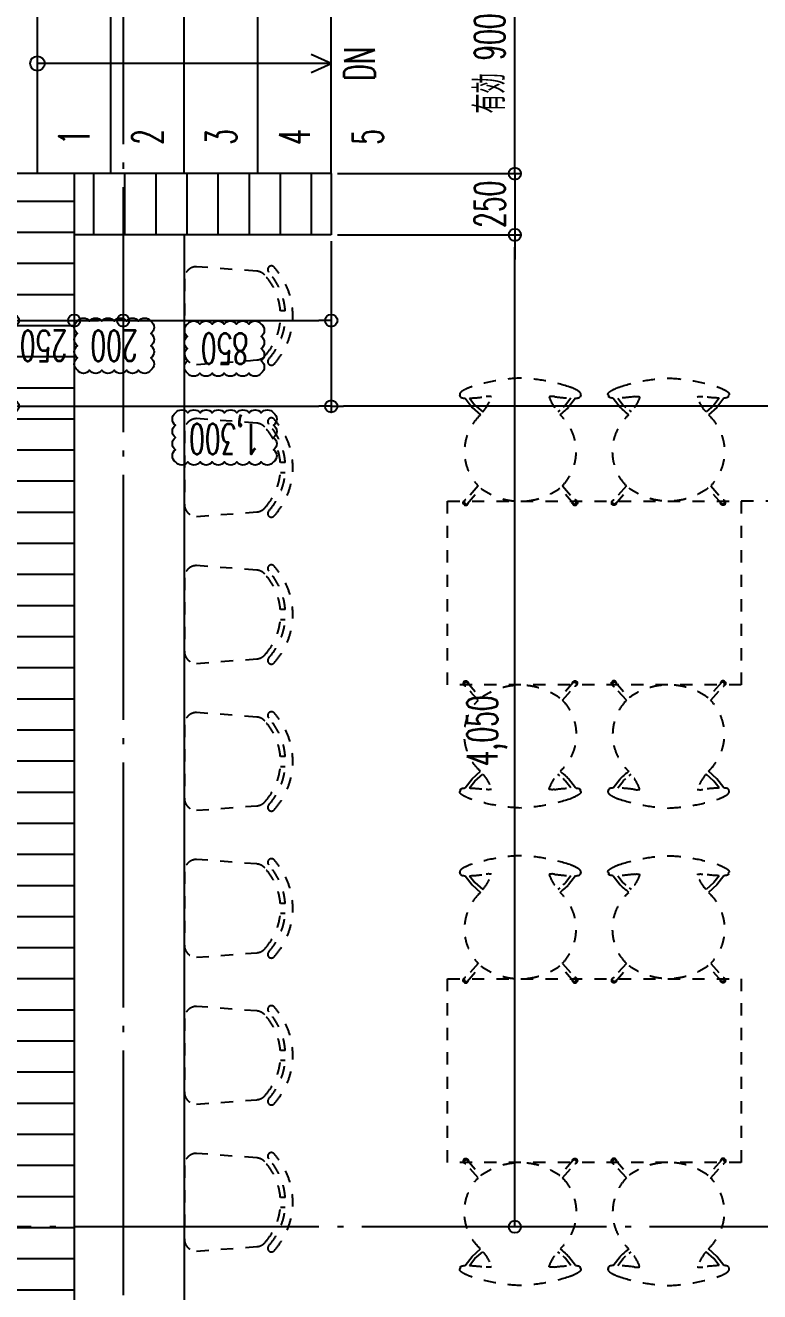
# Model space of a CAD drawing. Header units: millimetres. Extents: x -67913 to 128525, y -54442 to 63422.
# Drawn here: x 27101 to 30100, y 22385 to 27556 of the extents above; entities that cross this region are included whole.
import ezdxf
from ezdxf import colors
from ezdxf.entities.mleader import LeaderData, LeaderLine
from ezdxf.enums import TextEntityAlignment as Align
from ezdxf.math import Vec2, Vec3

# ---------------------------------------------------------------- set-up
doc = ezdxf.new("R2010")
doc.units = ezdxf.units.MM
doc.header["$LTSCALE"] = 500
doc.header["$PDMODE"] = 35
doc.linetypes.add('AXIS', pattern=[2.35, 2, -0.15, 0.05, -0.15])
doc.linetypes.add('DD3', pattern=[0.2, 0.1, -0.1])
doc.layers.get('0').update_dxf_attribs({"plot": 0})
for name, color, linetype in [('020KijnSn', 1, 'AXIS'), ('270SiagSp', 8, 'Continuous'), ('292Kigo', 8, 'Continuous'), ('302Dansa', 5, 'Continuous'), ('320Step', 4, 'Continuous'), ('350Kigu', 4, 'Continuous'), ('360Kagu', 3, 'DD3'), ('390Kigo', 8, 'Continuous'), ('391kigoHor', 10, 'Continuous')]:
    doc.layers.add(name, color=color, linetype=linetype)
doc.styles.add('Annotative', font='simplex.shx', dxfattribs={"width": 0.7, "bigfont": 'extfont2.shx'})
doc.styles.add('Dim', font='simplex.shx', dxfattribs={"width": 0.6, "bigfont": 'extfont2.shx'})
doc.styles.get("Standard").update_dxf_attribs({"font": 'simplex.shx', "width": 0.7, "bigfont": 'extfont2.shx'})
doc.dimstyles.new('PRO1-50', dxfattribs={"dimscale": 50, "dimtxt": 2.5, "dimasz": 1, "dimexe": 0.5, "dimexo": 0.5, "dimgap": 0.8, "dimtad": 1, "dimdec": 3, "dimdsep": 46, "dimlunit": 6, "dimtxsty": 'Dim', "dimblk": 'ORIGIN', "dimcen": 0, "dimadec": 3, "dimazin": 2, "dimtfac": 1, "dimtdec": 3, "dimtix": 1, "dimtmove": 2, "dimatfit": 3, "dimldrblk": 'ORIGIN', "dimfxl": 0, "dimarcsym": 0})

# ---------------------------------------------------------------- blocks, each defined once
blk = doc.blocks.new('_Origin')
at = {"color": 0, "linetype": 'ByBlock', "lineweight": -2}
blk.add_line((0, 0), (-1, 0), dxfattribs=at)
blk.add_circle((0, 0), 0.5, dxfattribs=at)
blk = doc.blocks.new('*D385')
at = {"layer": '270SiagSp', "color": 0, "lineweight": -2, "transparency": 16777216}
for p, q in [((28375, 27850), (29125, 27850)), ((29100, 27000), (29100, 27800)), ((28375, 26950), (29125, 26950))]:
    blk.add_line(p, q, dxfattribs=at)
at = {"layer": 'Defpoints', "color": 0, "transparency": 16777216}
for p in [(28350, 27850), (29100, 27850), (28350, 26950)]:
    blk.add_point(p, dxfattribs=at)
at = {"layer": '270SiagSp', "color": 0, "lineweight": -2, "transparency": 16777216, "xscale": 50, "yscale": 50, "zscale": 50}
for p, rotation in [((29100, 27850), 90), ((29100, 26950), 270)]:
    blk.add_blockref('_Origin', p, dxfattribs=dict(at, rotation=rotation))
at = {"layer": '270SiagSp', "color": 0, "transparency": 16777216, "insert": (28997.5, 27400), "char_height": 125, "attachment_point": 5, "rotation": 90, "style": 'Dim'}
blk.add_mtext('有効 900', dxfattribs=at)
blk = doc.blocks.new('*D387')
at = {"layer": '270SiagSp', "color": 0, "lineweight": -2, "transparency": 16777216}
for p, q in [((29100, 27000), (29100, 27050)), ((28375, 26950), (29125, 26950)), ((29100, 26950), (29100, 26700)), ((28375, 26700), (29125, 26700)), ((29100, 26650), (29100, 26600))]:
    blk.add_line(p, q, dxfattribs=at)
at = {"layer": 'Defpoints', "color": 0, "transparency": 16777216}
for p in [(28350, 26950), (28350, 26700), (29100, 26700)]:
    blk.add_point(p, dxfattribs=at)
at = {"layer": '270SiagSp', "color": 0, "lineweight": -2, "transparency": 16777216, "xscale": 50, "yscale": 50, "zscale": 50}
for p, rotation in [((29100, 26950), 270), ((29100, 26700), 90)]:
    blk.add_blockref('_Origin', p, dxfattribs=dict(at, rotation=rotation))
at = {"layer": '270SiagSp', "color": 0, "transparency": 16777216, "insert": (28997.5, 26825), "char_height": 125, "attachment_point": 5, "rotation": 90, "style": 'Dim'}
blk.add_mtext('250', dxfattribs=at)
blk = doc.blocks.new('*D388')
at = {"layer": '270SiagSp', "color": 0, "lineweight": -2, "transparency": 16777216}
for p, q in [((28375, 26700), (29125, 26700)), ((29100, 22700), (29100, 26650))]:
    blk.add_line(p, q, dxfattribs=at)
at = {"layer": 'Defpoints', "color": 0, "transparency": 16777216}
for p in [(28350, 26700), (29100, 26700), (29100, 22650)]:
    blk.add_point(p, dxfattribs=at)
at = {"layer": '270SiagSp', "color": 0, "lineweight": -2, "transparency": 16777216, "xscale": 50, "yscale": 50, "zscale": 50}
for p, rotation in [((29100, 26700), 90), ((29100, 22650), 270)]:
    blk.add_blockref('_Origin', p, dxfattribs=dict(at, rotation=rotation))
at = {"layer": '270SiagSp', "color": 0, "transparency": 16777216, "insert": (28985.6, 24675), "char_height": 125, "attachment_point": 5, "rotation": 90, "style": 'Dim', "bg_fill": 3, "box_fill_scale": 1.1, "bg_fill_color": 256, "bg_fill_true_color": 13158600, "bg_fill_transparency": 0}
blk.add_mtext('4,050', dxfattribs=at)
blk = doc.blocks.new('*D413')
at = {"layer": '270SiagSp', "color": 0, "lineweight": -2, "transparency": 16777216}
for p, q in [((28350, 26675), (28350, 25975)), ((27100, 26000), (28300, 26000))]:
    blk.add_line(p, q, dxfattribs=at)
at = {"layer": 'Defpoints', "color": 0, "transparency": 16777216}
for p in [(28350, 26700), (27050, 26000), (28350, 26000)]:
    blk.add_point(p, dxfattribs=at)
at = {"layer": '270SiagSp', "color": 0, "lineweight": -2, "transparency": 16777216, "xscale": 50, "yscale": 50, "zscale": 50, "rotation": 180}
blk.add_blockref('_Origin', (27050, 26000), dxfattribs=at)
at = {"layer": '270SiagSp', "color": 0, "lineweight": -2, "transparency": 16777216, "xscale": 50, "yscale": 50, "zscale": 50}
blk.add_blockref('_Origin', (28350, 26000), dxfattribs=at)
at = {"layer": '270SiagSp', "color": 0, "transparency": 16777216, "insert": (27914.3, 25885.6), "char_height": 125, "attachment_point": 5, "rotation": 180, "style": 'Dim', "bg_fill": 3, "box_fill_scale": 1.1, "bg_fill_color": 256, "bg_fill_true_color": 13158600, "bg_fill_transparency": 0}
blk.add_mtext('1,300', dxfattribs=at)
blk = doc.blocks.new('*D414')
at = {"layer": '270SiagSp', "color": 0, "lineweight": -2, "transparency": 16777216}
for p, q in [((28350, 26675), (28350, 25975)), ((32950, 26000), (28400, 26000))]:
    blk.add_line(p, q, dxfattribs=at)
at = {"layer": 'Defpoints', "color": 0, "transparency": 16777216}
for p in [(28350, 26700), (28350, 26000), (33000, 26000)]:
    blk.add_point(p, dxfattribs=at)
at = {"layer": '270SiagSp', "color": 0, "lineweight": -2, "transparency": 16777216, "xscale": 50, "yscale": 50, "zscale": 50, "rotation": 180}
blk.add_blockref('_Origin', (28350, 26000), dxfattribs=at)
at = {"layer": '270SiagSp', "color": 0, "lineweight": -2, "transparency": 16777216, "xscale": 50, "yscale": 50, "zscale": 50}
blk.add_blockref('_Origin', (33000, 26000), dxfattribs=at)
at = {"layer": '270SiagSp', "color": 0, "transparency": 16777216, "insert": (30675, 25885.6), "char_height": 125, "attachment_point": 5, "rotation": 180, "style": 'Dim', "bg_fill": 3, "box_fill_scale": 1.1, "bg_fill_color": 256, "bg_fill_true_color": 13158600, "bg_fill_transparency": 0}
blk.add_mtext('4,650', dxfattribs=at)
blk = doc.blocks.new('*D415')
at = {"layer": '270SiagSp', "color": 0, "lineweight": -2, "transparency": 16777216}
for p, q in [((28350, 26675), (28350, 26325)), ((27550, 26350), (28300, 26350))]:
    blk.add_line(p, q, dxfattribs=at)
at = {"layer": 'Defpoints', "color": 0, "transparency": 16777216}
for p in [(28350, 26700), (27500, 26350), (28350, 26350)]:
    blk.add_point(p, dxfattribs=at)
at = {"layer": '270SiagSp', "color": 0, "lineweight": -2, "transparency": 16777216, "xscale": 50, "yscale": 50, "zscale": 50, "rotation": 180}
blk.add_blockref('_Origin', (27500, 26350), dxfattribs=at)
at = {"layer": '270SiagSp', "color": 0, "lineweight": -2, "transparency": 16777216, "xscale": 50, "yscale": 50, "zscale": 50}
blk.add_blockref('_Origin', (28350, 26350), dxfattribs=at)
at = {"layer": '270SiagSp', "color": 0, "transparency": 16777216, "insert": (27914.3, 26235.6), "char_height": 125, "attachment_point": 5, "rotation": 180, "style": 'Dim', "bg_fill": 3, "box_fill_scale": 1.1, "bg_fill_color": 256, "bg_fill_true_color": 13158600, "bg_fill_transparency": 0}
blk.add_mtext('850', dxfattribs=at)
blk = doc.blocks.new('*D416')
at = {"layer": '270SiagSp', "color": 0, "lineweight": -2, "transparency": 16777216}
blk.add_line((27450, 26350), (27350, 26350), dxfattribs=at)
at = {"layer": 'Defpoints', "color": 0, "transparency": 16777216}
for p in [(27300, 26350), (27300, 26350), (27500, 26350)]:
    blk.add_point(p, dxfattribs=at)
at = {"layer": '270SiagSp', "color": 0, "lineweight": -2, "transparency": 16777216, "xscale": 50, "yscale": 50, "zscale": 50, "rotation": 180}
blk.add_blockref('_Origin', (27300, 26350), dxfattribs=at)
at = {"layer": '270SiagSp', "color": 0, "lineweight": -2, "transparency": 16777216, "xscale": 50, "yscale": 50, "zscale": 50}
blk.add_blockref('_Origin', (27500, 26350), dxfattribs=at)
at = {"layer": '270SiagSp', "color": 0, "transparency": 16777216, "insert": (27463.2, 26247.5), "char_height": 125, "attachment_point": 5, "rotation": 180, "style": 'Dim'}
blk.add_mtext('200', dxfattribs=at)
blk = doc.blocks.new('*D426')
at = {"layer": '270SiagSp', "color": 0, "lineweight": -2, "transparency": 16777216}
for p, q in [((27000, 26350), (26950, 26350)), ((27050, 26350), (27300, 26350)), ((27350, 26350), (27400, 26350))]:
    blk.add_line(p, q, dxfattribs=at)
at = {"layer": 'Defpoints', "color": 0, "transparency": 16777216}
for p in [(27050, 26350), (27300, 26350), (27300, 26350)]:
    blk.add_point(p, dxfattribs=at)
at = {"layer": '270SiagSp', "color": 0, "lineweight": -2, "transparency": 16777216, "xscale": 50, "yscale": 50, "zscale": 50}
blk.add_blockref('_Origin', (27050, 26350), dxfattribs=at)
at = {"layer": '270SiagSp', "color": 0, "lineweight": -2, "transparency": 16777216, "xscale": 50, "yscale": 50, "zscale": 50, "rotation": 180}
blk.add_blockref('_Origin', (27300, 26350), dxfattribs=at)
at = {"layer": '270SiagSp', "color": 0, "transparency": 16777216, "insert": (27175, 26247.5), "char_height": 125, "attachment_point": 5, "rotation": 180, "style": 'Dim'}
blk.add_mtext('250', dxfattribs=at)
blk = doc.blocks.new('Seven chair')
for p, q in [((89735.6, 45584.6), (89707, 45547.2)), ((89671.4, 45535), (89663.1, 45528)), ((89672.4, 45516.5), (89680.9, 45523.6)), ((89280.3, 45165), (89282.4, 45167)), ((89723.3, 45154.3), (89722, 45158.9)), ((89740.4, 45164.6), (89737.9, 45167))]:
    blk.add_line(p, q)
for points in [[(89265.5, 45590.2), (89263.1, 45598.4, -0.165331), (89262.3, 45601, -0.147173), (89266, 45607.9, -0.075168), (89276.3, 45615.4, -0.038243), (89307.5, 45629.9, -0.069162), (89509.5, 45666.3, -0.069162), (89711.6, 45629.9, -0.046265), (89743.4, 45615.4, -0.075168), (89753.7, 45607.9, -0.147173), (89757.5, 45601, -0.165331), (89756.7, 45598.4), (89754.3, 45590.2)], [(89265.5, 45590.2, 0.245243), (89269.5, 45586.8, 0.079392), (89284.2, 45584.6)], [(89392.4, 45590.1, 0.104662), (89370.4, 45590.7, -0.023965), (89302.9, 45584.5)], [(89356.7, 45528, 0.093732), (89392.4, 45590.1)], [(89627.4, 45590.1, -0.104662), (89649.4, 45590.7, 0.023965), (89716.9, 45584.5)], [(89663.1, 45528, -0.093732), (89627.4, 45590.1)], [(89754.3, 45590.2, -0.245243), (89750.2, 45586.8, -0.079392), (89735.6, 45584.6)], [(89347.4, 45516.5, 0.419714), (89337.6, 45226.6)], [(89672.4, 45516.5, -0.419714), (89682.2, 45226.6)], [(89672.4, 45516.5, -0.419714), (89682.2, 45226.6)], [(89337.6, 45226.6), (89281.6, 45162.7, 0.691911), (89292.8, 45153.1), (89348.5, 45216.6)], [(89348.5, 45216.6, 0.327555), (89671.3, 45216.6)], [(89682.3, 45226.6), (89738.2, 45162.7, -0.691911), (89727, 45153.1), (89671.3, 45216.6)]]:
    blk.add_lwpolyline(points, format="xyb")
for points in [[(89284.2, 45584.6), (89312.9, 45547), (89347.4, 45516.5)], [(89302.9, 45584.5), (89324.5, 45556.2), (89356.7, 45528)]]:
    blk.add_lwpolyline(points)
at = {"flags": 128}
for points in [[(89716.9, 45584.6), (89695.2, 45556.1), (89694, 45554.9), (89692.4, 45553.3), (89688.3, 45549.6), (89684.6, 45546.3), (89678.2, 45540.7), (89671.4, 45535)], [(89680.9, 45523.7), (89685.4, 45527.4), (89692.8, 45533.8), (89697.7, 45538.1), (89700.8, 45540.9), (89704.5, 45544.4), (89706.9, 45547)]]:
    blk.add_lwpolyline(points, dxfattribs=at)
blk.add_arc((89289.1, 45160), 7.91, 159.8592, 298.5783)
blk.add_open_spline([(89706.9, 45547), (89706.9, 45547.1), (89707, 45547.2), (89707, 45547.2)], degree=3)
for points, knots in [([(89280, 45150.1), (89279.5, 45150.6), (89278.8, 45151.3), (89278.1, 45152.5), (89277.5, 45153.7), (89277, 45155.3), (89276.8, 45157.3), (89277, 45159), (89277.3, 45160.3), (89277.7, 45161.5), (89278.5, 45163), (89279.5, 45164.3), (89280.2, 45164.9), (89280.3, 45165)], [-29.537207, -29.537207, -29.537207, -29.537207, -27.691134, -26.768079, -25.845043, -23.998934, -22.152853, -20.306837, -19.383801, -18.460765, -16.614657, -14.768596, -14.130852, -14.130852, -14.130852, -14.130852]), ([(89280, 45150.1), (89280.4, 45149.6), (89281.5, 45148.7), (89283, 45147.9), (89284.3, 45147.5), (89285.6, 45147.2), (89287.2, 45147), (89289.3, 45147.2), (89290.9, 45147.6), (89292.1, 45148.2), (89293.2, 45148.9), (89294.5, 45150), (89295.8, 45151.5), (89296.7, 45153), (89297.1, 45154), (89297.2, 45154.5), (89297.2, 45154.6), (89297.3, 45154.6), (89297.3, 45154.6), (89297.3, 45154.7), (89297.5, 45155.3), (89297.6, 45156), (89297.9, 45156.7)], [0, 0, 0, 0, 1.846066, 3.692142, 4.615173, 5.538231, 7.384304, 9.230343, 11.076424, 11.999466, 12.922528, 14.768603, 16.61465, 18.4607, 19.383724, 19.691399, 19.691399, 19.691399, 19.808128, 19.808128, 19.808128, 21.658095, 21.658095, 21.658095, 21.658095]), ([(89287.5, 45169.5), (89287.4, 45169.5), (89286.6, 45169.4), (89285.6, 45169.1), (89284.5, 45168.6), (89283.5, 45168), (89282.8, 45167.4), (89282.4, 45167)], [8.830967, 8.830967, 8.830967, 8.830967, 9.230427, 11.076524, 11.999549, 12.92258, 14.64656, 14.64656, 14.64656, 14.64656]), ([(89297.9, 45156.7), (89297.9, 45156.7), (89298, 45157), (89298.1, 45157.6), (89298.2, 45158.5), (89298.3, 45159.1), (89298.3, 45159.4)], [18.364246, 18.364246, 18.364246, 18.364246, 18.4607, 19.383724, 20.306785, 21.311945, 21.311945, 21.311945, 21.311945]), ([(89723.3, 45154.3), (89723.4, 45153.7), (89723.9, 45152.6), (89724.7, 45151.2), (89725.6, 45150.2), (89726.5, 45149.3), (89727.9, 45148.3), (89729.8, 45147.5), (89731.4, 45147.1), (89732.7, 45147), (89734.1, 45147), (89735.8, 45147.3), (89737.7, 45148), (89739.1, 45148.9), (89740.1, 45149.8), (89741.1, 45150.8), (89741.7, 45151.6), (89742, 45152.2)], [7.600125, 7.600125, 7.600125, 7.600125, 9.230333, 11.076383, 11.999404, 12.922454, 14.768536, 16.614624, 18.460687, 19.383701, 20.306746, 22.152823, 23.99889, 25.844966, 26.767996, 27.691049, 29.537129, 29.537129, 29.537129, 29.537129]), ([(89737.9, 45167), (89737.8, 45167.1), (89737.2, 45167.6), (89736.1, 45168.4), (89734.4, 45169.2), (89733.1, 45169.5), (89732.4, 45169.6), (89732.3, 45169.6)], [12.429733, 12.429733, 12.429733, 12.429733, 12.922514, 14.76853, 16.614589, 18.460692, 18.808728, 18.808728, 18.808728, 18.808728]), ([(89739.8, 45165.1), (89739.9, 45165), (89740.2, 45164.8), (89740.7, 45164.3), (89741.6, 45163.2), (89742.5, 45161.8), (89743.2, 45159.9), (89743.4, 45158.3), (89743.5, 45157), (89743.3, 45155.6), (89742.9, 45154), (89742.4, 45152.8), (89742, 45152.2)], [-13.127636, -13.127636, -13.127636, -13.127636, -12.922514, -11.999482, -11.076457, -9.230354, -7.384275, -5.53826, -4.615231, -3.692205, -1.846096, 0, 0, 0, 0])]:
    blk.add_open_spline(points, degree=3, knots=knots)
blk = doc.blocks.new('ローカウンターチェア')
blk.add_lwpolyline([(73483, 48995.5, 0.191953), (73466.8, 49028.8), (73465.9, 49029.6, 0.165258), (73321.8, 49092.2), (73321.8, 49112.2, -0.166896), (73479.4, 49044.4, 1.000187), (73499.5, 49066.6, 0.38619), (73104, 49066.6, 1.000331), (73124.2, 49044.4, -0.166984), (73281.8, 49112.2), (73281.8, 49092.2, 0.16686), (73136.6, 49028.6, 0.190435), (73120.5, 48995.5), (73102.1, 48750, 0.414214), (73152.1, 48700), (73451.4, 48700, 0.414214), (73501.4, 48750)], format="xyb", close=True)
blk = doc.blocks.new('建具記号')
at = {"color": 0, "linetype": 'ByBlock', "lineweight": -2, "transparency": 16777216}
for p, q in [((-5.29, 1.5), (5.29, 1.5)), ((-5.29, -1.5), (5.29, -1.5))]:
    blk.add_line(p, q, dxfattribs=at)
at = {"color": 7, "linetype": 'ByBlock', "lineweight": -2, "transparency": 16777216}
blk.add_circle((0, 0), 5.5, dxfattribs=at)
at = {"color": 0, "linetype": 'ByBlock', "lineweight": -2, "transparency": 16777216, "width": 0.6}
for tag, height, p in [('建具寸法・高さH', 1.9, (0, 3.5)), ('建具番号', 2, (0, 0)), ('基準高さから建具下枠の上端までの高さ', 1.9, (0, -3.5)), ('特記事項（電気錠等）', 1.9, (0, -7))]:
    blk.add_attdef(tag, text='', height=height, dxfattribs=at).set_placement(p, align=Align.MIDDLE)

msp = doc.modelspace()

# ---------------------------------------------------------------- hatches: boundary and pattern name
at = {"layer": '302Dansa'}
h = msp.add_hatch(dxfattribs=at)
h.set_pattern_fill('LINE', color=256, scale=40)
h.set_pattern_definition([(0, (27050, 21250), (0, 127), [])])
h.paths.add_polyline_path([(27300, 26950), (27050, 26950), (27050, 15550), (27300, 15550)])
h = msp.add_hatch(dxfattribs=at)
h.set_pattern_fill('LINE', color=256, scale=40, angle=90)
h.set_pattern_definition([(90, (28015.5, 26700), (-127, 8e-15), [])])
h.paths.add_polyline_path([(28350, 26950), (27300, 26950), (27300, 26700), (28350, 26700)])

# ---------------------------------------------------------------- linework, layer by layer
at = {"layer": '020KijnSn'}
for p, q in [((27500, 37470), (27500, -23200)), ((37700, 22650), (-4700, 22650))]:
    msp.add_line(p, q, dxfattribs=at)
at = {"layer": '320Step'}
for p, q in [((27150, 26950), (27150, 27850)), ((27450, 26950), (27450, 27850)), ((27750, 26950), (27750, 27850)), ((28050, 26950), (28050, 27850)), ((28350, 26950), (28350, 27850))]:
    msp.add_line(p, q, dxfattribs=at)
at = {"layer": '320Step', "color": 5}
for points in [[(28267.6811, 27363.6188), (28350, 27400.0001), (28267.6811, 27436.3813)], [(28349.9997, 27399.9998), (27150, 27400)]]:
    msp.add_lwpolyline(points, dxfattribs=at)
msp.add_circle((27150, 27400), 30, dxfattribs=at)
at = {"layer": '350Kigu'}
for p, q in [((28350, 26950), (27050, 26950)), ((27300, 26950), (27300, 15550)), ((28350, 26950), (28350, 26700)), ((28350, 26700), (27300, 26700)), ((27750, 26700), (27750, 15800))]:
    msp.add_line(p, q, dxfattribs=at)
at = {"layer": '360Kagu'}
msp.add_line((30175, 25612.5), (30025, 25612.5), dxfattribs=at)

# ---------------------------------------------------------------- block references
for name, p, rotation in [('ローカウンターチェア', (-20949.9968, 98451.7781), 270), ('Seven chair', (119237.6777, 70026.1566), 180), ('ローカウンターチェア', (-20949.9968, 97851.7781), 270), ('ローカウンターチェア', (-20949.9968, 97251.7781), 270), ('ローカウンターチェア', (-20949.9968, 96651.7781), 270), ('ローカウンターチェア', (-20949.9968, 96051.7781), 270), ('Seven chair', (119237.6777, 68076.1566), 180)]:
    msp.add_blockref(name, p, dxfattribs=dict(at, rotation=rotation))
at = {"layer": '360Kagu', "xscale": -1}
msp.add_blockref('Seven chair', (119237.6777, -21501.1566), dxfattribs=at)

# ---------------------------------------------------------------- texts
at = {"layer": '390Kigo', "width": 0.6}
for s, p in [('DN', (28465.9117, 27399.13)), ('1', (27300, 27100)), ('2', (27600, 27100)), ('3', (27900, 27100)), ('4', (28200, 27100)), ('5', (28500, 27100))]:
    msp.add_text(s, height=125, rotation=90, dxfattribs=at).set_placement(p, align=Align.MIDDLE)

# ---------------------------------------------------------------- dimensions: what is measured, and where the dimension line sits
at = {"layer": '270SiagSp'}
dim = msp.add_linear_dim(base=(29100, 27850), p1=(28350, 26950), p2=(28350, 27850), angle=90, dimstyle='PRO1-50', override={"dimpost": '有効 <>'}, dxfattribs=at)
dim.commit()
dim.dimension.update_dxf_attribs({"geometry": '*D385', "text_midpoint": (28997.5, 27400)})
dim = msp.add_linear_dim(base=(29100, 26700), p1=(28350, 26950), p2=(28350, 26700), angle=270, dimstyle='PRO1-50', dxfattribs=at)
dim.commit()
dim.dimension.update_dxf_attribs({"geometry": '*D387', "text_midpoint": (28997.5, 26825)})

# ---------------------------------------------------------------- leaders
at = {"layer": '390Kigo'}
ml = msp.add_multileader_mtext('Standard', dxfattribs=at)
ml.set_content('腰壁・天端:構造用合板 t15の上\\P無釉タイル H1,600', color=256, style='Annotative')
ml.set_leader_properties()
ml.build(insert=Vec2(0, 0))
ml.multileader.update_dxf_attribs({"dogleg_length": 2, "arrow_head_size": 100})
ctx = ml.context
ctx.base_point, ctx.char_height, ctx.arrow_head_size, ctx.landing_gap_size, ctx.plane_origin, ctx.plane_x_axis, ctx.plane_y_axis = Vec3(26675, 21810.2794), 125, 100, 50, Vec3(26250.1981, 16521.5538), Vec3(0, 1), Vec3(-1, 0)
notes = []
notes.append((ctx, [(0, (1, 1, 0), (26674.814, 21710.2794), (0, 1), 100, [(0, [(27191.2704, 21408.0175)], 0, [])])]))
ctx.mtext.insert, ctx.mtext.text_direction, ctx.mtext.width, ctx.mtext.defined_height, ctx.mtext.flow_direction = Vec3(26600.5952, 21860.2794), Vec3(0, 1), 1650.600283, 55.8756, 5
ml = msp.add_multileader_mtext('Standard', dxfattribs=at)
ml.set_content('カウンター H720', color=256, style='Annotative')
ml.set_leader_properties()
ml.build(insert=Vec2(0, 0))
ml.multileader.update_dxf_attribs({"dogleg_length": 2, "arrow_head_size": 100})
ctx = ml.context
ctx.base_point, ctx.char_height, ctx.arrow_head_size, ctx.landing_gap_size, ctx.plane_origin, ctx.plane_x_axis, ctx.plane_y_axis = Vec3(28350, 20865.5859), 125, 100, 50, Vec3(28774.8019, 15576.8604), Vec3(0, 1), Vec3(-1, 0)
notes.append((ctx, [(0, (1, 1, 0), (28350, 20765.5859), (0, 1), 100, [(0, [(27612.9045, 20334.0371)], 0, [])])]))
ctx.mtext.insert, ctx.mtext.text_direction, ctx.mtext.width, ctx.mtext.defined_height, ctx.mtext.flow_direction = Vec3(28287.5, 20915.5859), Vec3(0, 1), 1650.600283, 55.8756, 5
for ctx, leaders in notes:
    for number, flags, end, landing, length, lines in leaders:
        leader = LeaderData()
        leader.index, (leader.has_last_leader_line, leader.has_dogleg_vector, leader.attachment_direction) = number, flags
        leader.last_leader_point, leader.dogleg_vector, leader.dogleg_length = Vec3(end), Vec3(landing), length
        for number, points, colour, breaks in lines:
            line = LeaderLine()
            line.index, line.vertices, line.color, line.breaks = number, Vec3.list(points), colors.encode_raw_color(colour), breaks
            leader.lines.append(line)
        ctx.leaders.append(leader)

# ---------------------------------------------------------------- next in the draw order: dimensions: what is measured, and where the dimension line sits
at = {"layer": '270SiagSp'}
dim = msp.add_linear_dim(base=(29100, 26700), p1=(29100, 22650), p2=(28350, 26700), angle=90, dimstyle='PRO1-50', override={"dimtfill": 1}, dxfattribs=at)
dim.commit()
dim.dimension.update_dxf_attribs({"geometry": '*D388', "text_midpoint": (28985.5952, 24675)})

# ---------------------------------------------------------------- next in the draw order: linework, layer by layer
at = {"layer": '360Kagu'}
for points in [[(28825, 24862.5), (28825, 25612.5), (30025, 25612.5), (30025, 24862.5)], [(28825, 22912.5), (28825, 23662.5), (30025, 23662.5), (30025, 22912.5)]]:
    msp.add_lwpolyline(points, close=True, dxfattribs=at)

# ---------------------------------------------------------------- next in the draw order: block references
at = {"layer": '360Kagu', "xscale": -1, "rotation": 180}
for p in [(-60387.6777, 70026.1566), (-60387.6777, 68076.1566)]:
    msp.add_blockref('Seven chair', p, dxfattribs=at)
at = {"layer": '360Kagu'}
msp.add_blockref('Seven chair', (-60387.6777, -21501.1566), dxfattribs=at)

# ---------------------------------------------------------------- next in the draw order: dimensions: what is measured, and where the dimension line sits
at = {"layer": '270SiagSp'}
dim = msp.add_linear_dim(base=(28350, 26000), p1=(27050, 26000), p2=(28350, 26700), dimstyle='PRO1-50', override={"dimtfill": 1}, dxfattribs=at)
dim.commit()
dim.dimension.update_dxf_attribs({"geometry": '*D413', "text_midpoint": (27914.3015, 25885.5952), "dimtype": 160})

# ---------------------------------------------------------------- next in the draw order: leaders
at = {"layer": '292Kigo'}
ml = msp.add_multileader_block('Standard', dxfattribs=at)
ml.set_content('建具記号', color=256, scale=50)
ml.set_attribute('建具寸法・高さH', '700+975', width=0)
ml.set_attribute('建具番号', '既開口', width=0)
ml.set_attribute('基準高さから建具下枠の上端までの高さ', '+750', width=0)
ml.set_attribute('特記事項（電気錠等）', '', width=0)
ml.set_leader_properties()
ml.build(insert=Vec2(0, 0))
ml.multileader.update_dxf_attribs({"has_dogleg": 0, "dogleg_length": 2, "arrow_head_size": 100, "block_connection_type": 1})
ctx = ml.context
ctx.base_point, ctx.char_height, ctx.arrow_head_size, ctx.landing_gap_size, ctx.plane_origin, ctx.plane_x_axis, ctx.plane_y_axis = Vec3(100259.6088, 23752.5009), 125, 100, 100, Vec3(99377.3762, 20237.077), Vec3(0, 1), Vec3(-1, 0)
ctx.attachment_type = 1
notes = []
notes.append((ctx, [(0, (0, 0, 0), (0, 0), (1, 0), 1, [])]))
ctx.block.insert, ctx.block.rotation = Vec3(100259.6088, 23752.5009), 1.570796327
at = {"layer": '390Kigo'}
ml = msp.add_multileader_mtext('Standard', dxfattribs=at)
ml.set_content('下膳口\\P▼', color=256, style='Annotative')
ml.set_leader_properties()
ml.build(insert=Vec2(0, 0))
ml.multileader.update_dxf_attribs({"dogleg_length": 2, "arrow_head_size": 100})
ctx = ml.context
ctx.base_point, ctx.char_height, ctx.arrow_head_size, ctx.landing_gap_size, ctx.plane_origin, ctx.plane_x_axis, ctx.plane_y_axis = Vec3(87325.5752, 23752.5), 125, 100, 50, Vec3(85752.0635, 29067.9322), Vec3(0, 1), Vec3(-1, 0)
ctx.text_align_type = 1
notes.append((ctx, [(0, (0, 0, 0), (0, 0), (1, 0), 1, [])]))
ctx.mtext.insert, ctx.mtext.text_direction, ctx.mtext.defined_height, ctx.mtext.alignment, ctx.mtext.line_spacing_factor, ctx.mtext.flow_direction = Vec3(87263.0752, 23945.4167), Vec3(0, 1), 55.8756, 2, 0.84, 5
ml = msp.add_multileader_mtext('Standard', dxfattribs=at)
ml.set_content('▲\\P下膳口', color=256, style='Annotative')
ml.set_leader_properties()
ml.build(insert=Vec2(0, 0))
ml.multileader.update_dxf_attribs({"dogleg_length": 2, "arrow_head_size": 100})
ctx = ml.context
ctx.base_point, ctx.char_height, ctx.arrow_head_size, ctx.landing_gap_size, ctx.plane_origin, ctx.plane_x_axis, ctx.plane_y_axis = Vec3(99652.0165, 23559.5842), 125, 100, 50, Vec3(98273.2511, 28875.0164), Vec3(0, 1), Vec3(-1, 0)
ctx.text_align_type = 1
notes.append((ctx, [(0, (0, 0, 0), (0, 0), (1, 0), 1, [])]))
ctx.mtext.insert, ctx.mtext.text_direction, ctx.mtext.defined_height, ctx.mtext.alignment, ctx.mtext.line_spacing_factor, ctx.mtext.flow_direction = Vec3(99589.5165, 23752.5009), Vec3(0, 1), 55.8756, 2, 0.72, 5
for ctx, leaders in notes:
    for number, flags, end, landing, length, lines in leaders:
        leader = LeaderData()
        leader.index, (leader.has_last_leader_line, leader.has_dogleg_vector, leader.attachment_direction) = number, flags
        leader.last_leader_point, leader.dogleg_vector, leader.dogleg_length = Vec3(end), Vec3(landing), length
        for number, points, colour, breaks in lines:
            line = LeaderLine()
            line.index, line.vertices, line.color, line.breaks = number, Vec3.list(points), colors.encode_raw_color(colour), breaks
            leader.lines.append(line)
        ctx.leaders.append(leader)

# ---------------------------------------------------------------- next in the draw order: linework, layer by layer
at = {"layer": '391kigoHor'}
msp.add_lwpolyline([(28114.3015, 25972.7898, -0.52056705), (28114.3015, 25922.7898, -0.52056705), (28114.3015, 25872.7898, -0.52056705), (28114.3015, 25822.7898, -0.52056705), (28114.3015, 25772.7898, -0.52056705), (28064.3015, 25772.7898, -0.52056705), (28014.3015, 25772.7898, -0.52056705), (27964.3015, 25772.7898, -0.52056705), (27914.3015, 25772.7898, -0.52056705), (27864.3015, 25772.7898, -0.52056705), (27814.3015, 25772.7898, -0.52056705), (27764.3015, 25772.7898, -0.52056705), (27714.3015, 25772.7898, -0.52056705), (27714.3015, 25822.7898, -0.52056705), (27714.3015, 25872.7898, -0.52056705), (27714.3015, 25922.7898, -0.52056705), (27714.3015, 25972.7898, -0.52056705), (27764.3015, 25972.7898, -0.52056705), (27814.3015, 25972.7898, -0.52056705), (27864.3015, 25972.7898, -0.52056705), (27914.3015, 25972.7898, -0.52056705), (27964.3015, 25972.7898, -0.52056705), (28014.3015, 25972.7898, -0.52056705), (28064.3015, 25972.7898, -0.52056705)], format="xyb", close=True, dxfattribs=at)

# ---------------------------------------------------------------- next in the draw order: block references
at = {"layer": '360Kagu', "rotation": 270}
msp.add_blockref('ローカウンターチェア', (-20949.9968, 99051.7781), dxfattribs=at)

# ---------------------------------------------------------------- next in the draw order: dimensions: what is measured, and where the dimension line sits
at = {"layer": '270SiagSp'}
dim = msp.add_linear_dim(base=(28350, 26000), p1=(33000, 26000), p2=(28350, 26700), angle=180, dimstyle='PRO1-50', override={"dimtfill": 1}, dxfattribs=at)
dim.commit()
dim.dimension.update_dxf_attribs({"geometry": '*D414', "text_midpoint": (30675, 25885.5952)})
dim = msp.add_linear_dim(base=(27300, 26350), p1=(27050, 26350), p2=(27300, 26350), angle=180, dimstyle='PRO1-50', dxfattribs=at)
dim.commit()
dim.dimension.update_dxf_attribs({"geometry": '*D426', "text_midpoint": (27175, 26247.5)})

# ---------------------------------------------------------------- next in the draw order: block references
at = {"layer": '360Kagu'}
msp.add_blockref('Seven chair', (-60387.6777, -19551.1566), dxfattribs=at)
at = {"layer": '360Kagu', "xscale": -1}
msp.add_blockref('Seven chair', (119237.6777, -19551.1566), dxfattribs=at)

# ---------------------------------------------------------------- next in the draw order: dimensions: what is measured, and where the dimension line sits
at = {"layer": '270SiagSp'}
dim = msp.add_linear_dim(base=(28350, 26350), p1=(27500, 26350), p2=(28350, 26700), dimstyle='PRO1-50', override={"dimtfill": 1}, dxfattribs=at)
dim.commit()
dim.dimension.update_dxf_attribs({"geometry": '*D415', "text_midpoint": (27914.3015, 26235.5952), "dimtype": 160})

# ---------------------------------------------------------------- next in the draw order: linework, layer by layer
at = {"layer": '391kigoHor'}
for points in [[(27313.1544, 26147.5, -0.52056705), (27313.1544, 26197.5, -0.52056705), (27313.1544, 26247.5, -0.52056705), (27313.1544, 26297.5, -0.52056705), (27313.1544, 26347.5, -0.52056705), (27363.1544, 26347.5, -0.52056705), (27413.1544, 26347.5, -0.52056705), (27463.1544, 26347.5, -0.52056705), (27513.1544, 26347.5, -0.52056705), (27563.1544, 26347.5, -0.52056705), (27613.1544, 26347.5, -0.52056705), (27613.1544, 26297.5, -0.52056705), (27613.1544, 26247.5, -0.52056705), (27613.1544, 26197.5, -0.52056705), (27613.1544, 26147.5, -0.52056705), (27563.1544, 26147.5, -0.52056705), (27513.1544, 26147.5, -0.52056705), (27463.1544, 26147.5, -0.52056705), (27413.1544, 26147.5, -0.52056705), (27363.1544, 26147.5, -0.52056705)], [(27763.3015, 26135.5952, -0.52056705), (27763.3015, 26185.5952, -0.52056705), (27763.3015, 26235.5952, -0.52056705), (27763.3015, 26285.5952, -0.52056705), (27763.3015, 26335.5952, -0.52056705), (27813.3015, 26335.5952, -0.52056705), (27863.3015, 26335.5952, -0.52056705), (27913.3015, 26335.5952, -0.52056705), (27963.3015, 26335.5952, -0.52056705), (28013.3015, 26335.5952, -0.52056705), (28063.3015, 26335.5952, -0.52056705), (28063.3015, 26285.5952, -0.52056705), (28063.3015, 26235.5952, -0.52056705), (28063.3015, 26185.5952, -0.52056705), (28063.3015, 26135.5952, -0.52056705), (28013.3015, 26135.5952, -0.52056705), (27963.3015, 26135.5952, -0.52056705), (27913.3015, 26135.5952, -0.52056705), (27863.3015, 26135.5952, -0.52056705), (27813.3015, 26135.5952, -0.52056705)]]:
    msp.add_lwpolyline(points, format="xyb", close=True, dxfattribs=at)

# ---------------------------------------------------------------- next in the draw order: block references
at = {"layer": '360Kagu', "rotation": 270}
msp.add_blockref('ローカウンターチェア', (-20949.9968, 99672.311), dxfattribs=at)

# ---------------------------------------------------------------- next in the draw order: dimensions: what is measured, and where the dimension line sits
at = {"layer": '270SiagSp'}
dim = msp.add_linear_dim(base=(27300, 26350), p1=(27500, 26350), p2=(27300, 26350), angle=180, dimstyle='PRO1-50', dxfattribs=at)
dim.commit()
dim.dimension.update_dxf_attribs({"geometry": '*D416', "text_midpoint": (27463.1544, 26247.5), "dimtype": 160})

# ---------------------------------------------------------------- next in the draw order: leaders
at = {"layer": '292Kigo'}
ml = msp.add_multileader_block('Standard', dxfattribs=at)
ml.set_content('建具記号', color=256, scale=50)
ml.set_attribute('建具寸法・高さH', '2,150', width=0)
ml.set_attribute('建具番号', '既ALD-1', width=0)
ml.set_attribute('基準高さから建具下枠の上端までの高さ', '±0', width=0)
ml.set_attribute('特記事項（電気錠等）', '', width=0)
ml.set_leader_properties()
ml.build(insert=Vec2(0, 0))
ml.multileader.update_dxf_attribs({"has_dogleg": 0, "dogleg_length": 2, "arrow_head_size": 100, "block_connection_type": 1})
ctx = ml.context
ctx.base_point, ctx.char_height, ctx.arrow_head_size, ctx.landing_gap_size, ctx.plane_origin, ctx.plane_x_axis, ctx.plane_y_axis = Vec3(84209.6088, 29625), 125, 100, 100, Vec3(84209.6088, 26375), Vec3(0, 1), Vec3(-1, 0)
ctx.attachment_type = 1
notes = []
notes.append((ctx, [(0, (0, 0, 0), (0, 0), (1, 0), 1, [])]))
ctx.block.insert, ctx.block.rotation = Vec3(84209.6088, 29625), 1.570796327
for ctx, leaders in notes:
    for number, flags, end, landing, length, lines in leaders:
        leader = LeaderData()
        leader.index, (leader.has_last_leader_line, leader.has_dogleg_vector, leader.attachment_direction) = number, flags
        leader.last_leader_point, leader.dogleg_vector, leader.dogleg_length = Vec3(end), Vec3(landing), length
        for number, points, colour, breaks in lines:
            line = LeaderLine()
            line.index, line.vertices, line.color, line.breaks = number, Vec3.list(points), colors.encode_raw_color(colour), breaks
            leader.lines.append(line)
        ctx.leaders.append(leader)

doc.saveas('drawing.dxf')
